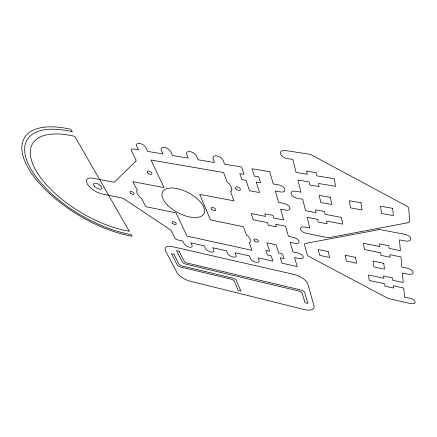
<?xml version="1.0" encoding="UTF-8"?>
<svg xmlns="http://www.w3.org/2000/svg" width="437" height="437" viewBox="0 0 437 437"><rect width="100%" height="100%" fill="white"/><g stroke="black" fill="none" stroke-linecap="round" stroke-linejoin="round"><path stroke-width="0.66" d="M231.861 189.86L231.501 191.22L230.567 191.515L233.975 200.851L199.736 194.367L210.443 219.931L243.409 226.688L246.435 234.959L248.172 236.117L249.795 238.547A17.354 8.227 25.3 0 1 250.292 239.929L250.308 241.994L249.194 242.524L252.051 250.341L187.047 236.111L176.045 212.885L145.86 206.696L141.555 198.436L139.813 197.295L137.857 194.793A17.311 8.128 29.1 0 1 137.092 193.34L136.568 191.089L137.393 190.439L132.843 181.699L164.077 187.615L151.005 160.018L223.629 172.522L227.256 182.453L229.179 183.758L231.026 186.626A18.966 9.849 27.1 0 1 231.621 188.276L231.861 189.86M135.825 161.144L114.631 181.858A3.272 1.508 30.7 0 1 113.063 182.087L93.037 178.236A12.711 5.654 30.9 0 0 87.395 184.092A12.711 5.654 30.9 0 0 102.22 193.984L121.847 197.956A3.152 1.415 29.8 0 1 124.015 198.895L169.927 229.507A3.081 1.371 27.7 0 1 171.337 230.944L174.707 237.723A3.054 1.349 27.3 0 0 178.209 240.044L182.841 241.077L184.097 243.671A4.567 2.016 26.8 0 0 189.319 247.14A4.567 2.016 26.8 0 0 192.078 245.463L190.849 242.863L204.39 245.884L205.559 248.489A4.632 2.07 26 0 0 210.814 251.996A4.632 2.07 26 0 0 213.769 250.335L212.628 247.719L226.568 250.827L227.65 253.449A4.709 2.13 25.1 0 0 232.932 256.994A4.709 2.13 25.1 0 0 236.106 255.345L235.057 252.717L249.412 255.918L250.401 258.557A4.785 2.19 24.2 0 0 255.711 262.145A4.785 2.19 24.2 0 0 259.103 260.507L258.158 257.868L272.95 261.168L271.159 255.787L267.4 254.962L265.849 250.401L269.634 251.22L266.832 242.803L276.124 244.769L278.801 253.209L282.646 254.044L284.072 258.628L280.248 257.786L281.958 263.172L297.209 266.575L294.576 257.502L299.285 258.524A5.102 2.447 22.4 0 0 303.251 256.748A5.102 2.447 22.4 0 0 297.706 252.925L292.954 251.903L290.173 242.311L295.002 243.316A5.239 2.595 22.7 0 0 299.045 241.361A5.239 2.595 22.7 0 0 293.331 237.384L288.458 236.384L285.508 226.224L275.692 224.268L276.479 226.836L268.422 225.219L267.602 222.657L253.247 219.795L251.111 213.573L265.603 216.408L264.756 213.759L272.961 215.354L273.775 218.003L283.689 219.942L280.565 209.154L285.656 210.115A5.544 2.933 23.4 0 0 289.862 207.739A5.544 2.933 23.4 0 0 283.771 203.434L278.631 202.484L275.305 191.018L280.538 191.947A5.714 3.125 23.9 0 0 284.837 189.325A5.714 3.125 23.9 0 0 278.538 184.84L273.251 183.917L269.711 171.703L252.023 168.758L254.35 176.1L258.688 176.843L260.55 182.835L256.246 182.082L259.573 192.564L249.5 190.745L246.02 180.295L241.798 179.558L239.776 173.604L244.037 174.336L241.601 167.021L224.536 164.181L223.209 160.483A5.676 3.108 27.5 0 0 216.785 155.916A5.676 3.108 27.5 0 0 213.098 158.822L214.48 162.504L198.005 159.762L196.546 156.102A5.588 2.993 28.8 0 0 190.166 151.606A5.588 2.993 28.8 0 0 186.785 154.501L188.292 158.145L172.375 155.49L170.796 151.874A5.506 2.884 30 0 0 164.459 147.444A5.506 2.884 30 0 0 161.368 150.323L162.99 153.928L147.608 151.366L145.914 147.782A5.43 2.78 31 0 0 139.627 143.418A5.43 2.78 31 0 0 136.797 146.286L138.534 149.858L133.29 148.984A3.567 1.792 31 0 0 131.482 150.836L135.885 159.685A3.501 1.732 30.8 0 1 135.825 161.144M407.885 222.739L329.225 237.613A3.671 1.879 21.1 0 1 327.46 237.564L306.315 233.314A5.424 2.769 22.2 0 1 300.465 229.185A5.424 2.769 22.2 0 1 304.715 227.065L309.822 228.076L307.167 217.331L317.661 219.336L318.289 222.067L327.1 223.766L326.51 221.029L342.684 224.115L341.428 217.402L325.073 214.343L324.467 211.513L315.481 209.847L316.131 212.672L305.523 210.689L302.694 199.261L297.351 198.294A5.747 3.141 22.9 0 1 291.108 193.81A5.747 3.141 22.9 0 1 295.543 191.231L300.946 192.182L297.93 180L309.057 181.879L309.767 184.982L319.108 186.577L318.442 183.464L335.616 186.364L334.185 178.717L316.809 175.86L316.115 172.637L306.577 171.085L307.315 174.297L296.062 172.451L292.845 159.439L287.175 158.555A6.118 3.594 24.1 0 1 280.483 153.655A6.118 3.594 24.1 0 1 285.115 150.497L309.15 154.141A4.162 2.475 22.6 0 1 311.324 154.873L406.694 206.095A4.244 2.382 16.8 0 1 408.786 208.547L409.638 221.073A4.157 2.272 16.9 0 1 407.885 222.739M378.721 229.693L305.676 243.371A3.518 1.737 22 0 0 304.578 244.72L307.2 254.64A3.458 1.672 21.9 0 0 309.134 256.563L387.22 297.985A3.518 1.617 18.6 0 0 389.034 298.651L410.152 303.507A5.397 2.475 17.8 0 0 415.15 302.071A5.397 2.475 17.8 0 0 409.737 298.258L404.536 297.078L403.739 288.087L393.245 285.76L393.497 288.038L384.888 286.12L384.604 283.848L369.26 280.445L368.402 274.917L383.904 278.303L383.604 275.96L392.382 277.866L392.639 280.215L403.242 282.531L402.395 272.988L407.847 274.146A5.703 2.802 17.5 0 0 413.129 272.36A5.703 2.802 17.5 0 0 407.382 268.242L401.871 267.089L400.969 256.945L389.842 254.684L390.126 257.246L381.009 255.377L380.687 252.815L364.447 249.505L363.48 243.283L379.895 246.566L379.562 243.917L388.87 245.769L389.159 248.418L400.407 250.669L399.445 239.875L405.241 240.995A6.047 3.19 17.2 0 0 410.846 238.777A6.047 3.19 17.2 0 0 404.717 234.298L380.693 229.736A3.949 2.092 18.4 0 0 378.721 229.693M330.394 197.366L319.223 195.399L320.774 202.517L331.82 204.511L330.394 197.366M360.946 202.746L349.354 200.709L350.567 207.892L362.016 209.957L360.946 202.746M392.655 208.329L380.622 206.209L381.468 213.458L393.355 215.605L392.655 208.329M328.274 251.663L318.273 249.571L319.676 255.372L329.574 257.48L328.274 251.663M355.549 257.382L345.214 255.213L346.344 261.053L356.57 263.232L355.549 257.382M383.752 263.293L373.061 261.053L373.903 266.92L384.473 269.17L383.752 263.293M293.353 274.283L172.702 246.741A12.214 5.184 27 0 0 165.705 251.177L176.969 272.557A11.723 4.78 26.4 0 0 190.275 281.226L303.977 309.5A12.788 5.473 22.2 0 0 314.034 306.146L307.927 284.225A13.329 5.998 22.5 0 0 293.353 274.283M179.11 251.155L176.543 250.565L182.278 261.9A2.901 1.218 26.6 0 0 185.599 264.079L298.842 291.026A3.135 1.377 22.3 0 1 302.24 293.325L305.021 302.743L307.894 303.442L304.698 292.419A3.157 1.387 22.2 0 0 301.29 290.108L187.336 263.101A2.912 1.229 26.6 0 1 184.004 260.905L179.11 251.155M173.964 254.301L171.441 253.711L177.203 264.827A2.862 1.185 26.7 0 0 180.481 266.974L231.075 279.15A2.944 1.251 24.9 0 1 234.385 281.346L238.247 290.496L240.863 291.14L236.39 280.428A2.961 1.262 24.8 0 0 233.063 278.222L182.169 266.018A2.873 1.196 26.7 0 1 178.88 263.861L173.964 254.301M72.154 131.679L70.794 129.303A86.242 38.532 31 0 0 28.263 168.13A86.242 38.532 31 0 0 132.111 236.226L131.144 234.543A83.014 37.079 31 0 1 30.83 168.939A83.014 37.079 31 0 1 72.154 131.679M129.205 231.157L74.853 136.388A76.573 34.179 30.9 0 0 35.96 170.523A76.573 34.179 30.9 0 0 129.205 231.157M94.583 186.43A4.763 2.119 30.9 0 0 101.734 188.724A4.763 2.119 30.9 0 0 96.757 183.453A4.763 2.119 30.9 0 0 94.583 186.43M130.455 193.198A2.425 1.12 29.8 0 0 134.11 194.203A2.425 1.12 29.8 0 0 131.471 191.548A2.425 1.12 29.8 0 0 130.455 193.198M211.737 209.361A2.551 1.256 26.6 0 0 215.709 210.268A2.551 1.256 26.6 0 0 212.961 207.548A2.551 1.256 26.6 0 0 211.737 209.361M254.563 240.956A2.502 1.196 24.3 0 0 258.409 241.563A2.502 1.196 24.3 0 0 255.427 239.066A2.502 1.196 24.3 0 0 254.563 240.956M172.615 223.383A2.365 1.076 27.7 0 0 176.209 224.252A2.365 1.076 27.7 0 0 173.555 221.767A2.365 1.076 27.7 0 0 172.615 223.383M236.111 189.145A2.731 1.442 25.9 0 0 240.361 189.855A2.731 1.442 25.9 0 0 237.264 186.927A2.731 1.442 25.9 0 0 236.111 189.145M147.908 172.943A2.589 1.273 29.8 0 0 151.847 173.97A2.589 1.273 29.8 0 0 149.083 171.075A2.589 1.273 29.8 0 0 147.908 172.943M167.737 205.335A23.358 11.258 27.8 0 0 203.664 214.108A23.358 11.258 27.8 0 0 178.356 188.91A23.358 11.258 27.8 0 0 167.737 205.335"/></g></svg>
